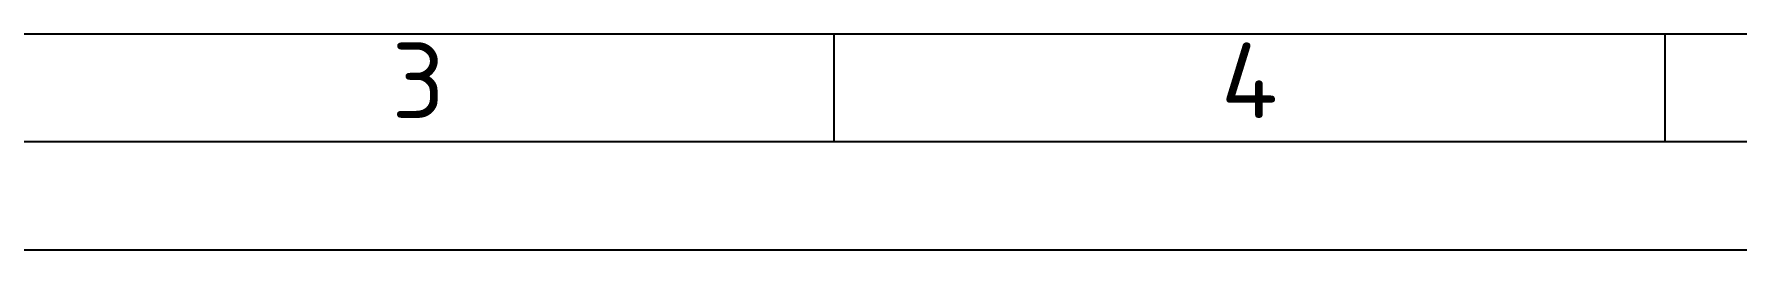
# Paper-space layout 'Presentación1' of a CAD drawing. Header units: millimetres. Extents: x 455 to 9071, y 15 to 4053.
# Drawn here: x 558 to 636.9, y 15.3 to 25.3 of the extents above; entities that cross this region are included whole.
import ezdxf

# ---------------------------------------------------------------- set-up
doc = ezdxf.new("R2010")
doc.units = ezdxf.units.MM
doc.layers.get('0').update_dxf_attribs({"color": 1})
for name, color, linetype in [('formato', 7, 'Continuous'), ('modulación', 6, 'Continuous'), ('modulación @ 1', 6, 'Continuous'), ('Márgenes', 1, 'Continuous')]:
    doc.layers.add(name, color=color, linetype=linetype)
doc.styles.get("Standard").update_dxf_attribs({"font": 'arial.ttf'})

# ---------------------------------------------------------------- blocks, each defined once
blk = doc.blocks.new('BORDER')
blk.add_line((0, 0), (420, 0))

psp = doc.layouts.new('Presentación1')

# ---------------------------------------------------------------- linework, layer by layer
at = {"layer": 'modulación'}
for p, q in [((595.055, 25.324), (595.055, 20.324)), ((633.554, 25.324), (633.554, 20.324)), ((869.557, 20.324), (474.557, 20.324))]:
    psp.add_line(p, q, dxfattribs=at)
at = {"layer": 'Márgenes'}
psp.add_line((864.557, 25.324), (479.558, 25.324), dxfattribs=at)

# ---------------------------------------------------------------- block references
at = {"layer": 'formato'}
psp.add_blockref('BORDER', (454.557, 15.324), dxfattribs=at)

# ---------------------------------------------------------------- texts
at = {"layer": 'modulación @ 1', "char_height": 3.5, "width": 38.49893, "attachment_point": 5}
for s, insert in [('{\\fISOCPEUR|b0|i0|c0|p34;3}', (575.806, 23.178)), ('{\\fISOCPEUR|b0|i0|c0|p34;4}', (614.305, 23.178))]:
    psp.add_mtext(s, dxfattribs=dict(at, insert=insert))

doc.saveas('drawing.dxf')
